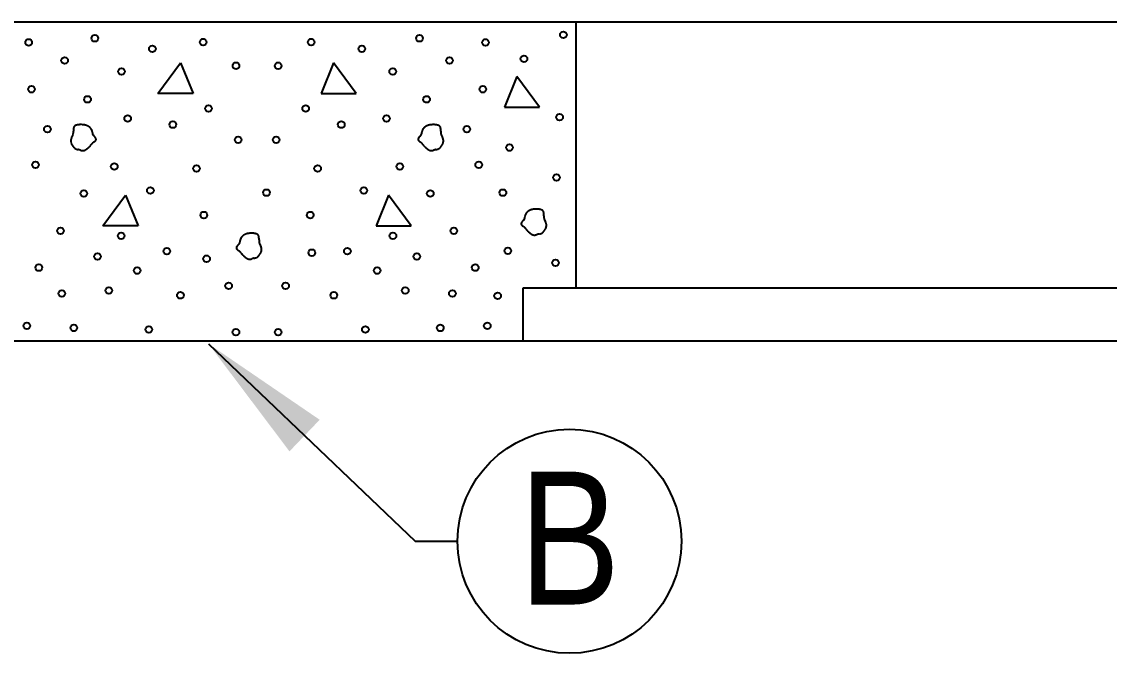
# Model space of a CAD drawing. Extents: x 0 to 216, y -5 to 280.
# Drawn here: x 69.52 to 88.98, y 111.35 to 122.65 of the extents above; entities that cross this region are included whole.
import ezdxf

# ---------------------------------------------------------------- set-up
doc = ezdxf.new("R2010")
doc.units = 0
doc.header["$LTSCALE"] = 10
doc.header["$MEASUREMENT"] = 0
doc.layers.add('CADdetails-7-VERYFINE', color=7, linetype='CONTINUOUS')
doc.layers.add('CADdetails-9-EXTRAFINE', color=9, linetype='CONTINUOUS')
doc.styles.add('CADdetails-DIMENSIONS', font='ARIALN.TTF', dxfattribs={"height": 2.38})
doc.styles.add('CADdetails-NOTES', font='ARIALN.TTF', dxfattribs={"height": 2.38})
doc.dimstyles.new('CADdetails-LEADER', dxfattribs={"dimtxt": 2.38, "dimasz": 2.38, "dimexe": 0.5, "dimexo": 1.5, "dimgap": 1, "dimtad": 0, "dimzin": 0, "dimdsep": 46, "dimtxsty": 'CADdetails-DIMENSIONS', "dimcen": 1, "dimclrd": 256, "dimclre": 256, "dimclrt": 256, "dimadec": 0, "dimazin": 0, "dimtfac": 1, "dimtdec": 4, "dimtofl": 0, "dimtmove": 0, "dimatfit": 3, "dimfxl": 1, "dimtolj": 1, "dimtzin": 0, "dimarcsym": 0})

msp = doc.modelspace()

# ---------------------------------------------------------------- linework, layer by layer
at = {"layer": 'CADdetails-7-VERYFINE'}
msp.add_circle((79.32, 113.351), 2.004, dxfattribs=at)
at = {"layer": 'CADdetails-9-EXTRAFINE', "linetype": 'Continuous'}
for p, q in [((64.325, 122.647), (94.557, 122.647)), ((79.441, 117.887), (79.441, 122.647)), ((71.953, 121.364), (72.359, 121.911)), ((72.359, 121.911), (72.583, 121.364)), ((75.099, 121.911), (74.875, 121.364)), ((75.504, 121.364), (75.099, 121.911)), ((78.379, 121.666), (78.155, 121.119)), ((78.784, 121.119), (78.379, 121.666)), ((72.583, 121.364), (71.953, 121.364)), ((74.875, 121.364), (75.504, 121.364)), ((78.155, 121.119), (78.784, 121.119)), ((70.793, 120.619), (70.792, 120.628)), ((76.665, 120.619), (76.666, 120.628)), ((70.97, 118.996), (71.375, 119.544)), ((71.375, 119.544), (71.599, 118.996)), ((76.082, 119.544), (75.858, 118.996)), ((76.488, 118.996), (76.082, 119.544)), ((71.599, 118.996), (70.97, 118.996)), ((75.858, 118.996), (76.488, 118.996)), ((78.509, 119.108), (78.51, 119.117)), ((73.411, 118.677), (73.412, 118.685)), ((78.489, 117.887), (103.241, 117.887)), ((78.489, 116.935), (78.489, 117.887)), ((39.457, 116.935), (176.545, 116.935))]:
    msp.add_line(p, q, dxfattribs=at)
for centre in [(79.21, 122.413), (69.64, 122.278), (70.824, 122.351), (72.762, 122.284), (74.696, 122.284), (76.634, 122.351), (77.818, 122.278), (71.854, 122.161), (75.604, 122.161), (78.505, 121.983), (70.284, 121.953), (73.351, 121.861), (74.107, 121.861), (77.174, 121.953), (71.302, 121.756), (76.156, 121.756), (69.69, 121.439), (77.768, 121.439), (70.695, 121.259), (76.763, 121.259), (72.86, 121.094), (74.598, 121.094), (71.412, 120.916), (76.045, 120.916), (79.143, 120.94), (69.975, 120.724), (72.222, 120.806), (75.236, 120.806), (77.482, 120.724), (73.388, 120.536), (74.07, 120.536), (78.247, 120.395), (69.762, 120.088), (71.173, 120.057), (76.284, 120.057), (77.695, 120.088), (72.645, 120.02), (74.812, 120.02), (79.088, 119.861), (70.629, 119.574), (71.818, 119.626), (73.897, 119.589), (75.639, 119.626), (76.829, 119.574), (78.129, 119.589), (72.776, 119.189), (74.681, 119.189), (70.208, 118.905), (77.25, 118.905), (71.297, 118.816), (76.16, 118.816), (72.113, 118.542), (74.707, 118.515), (75.344, 118.542), (78.217, 118.548), (70.871, 118.447), (72.825, 118.407), (76.587, 118.447), (79.069, 118.334), (69.823, 118.247), (71.582, 118.194), (75.876, 118.194), (77.634, 118.247), (73.219, 117.921), (74.239, 117.921), (70.234, 117.784), (71.076, 117.837), (72.355, 117.752), (75.102, 117.752), (76.381, 117.837), (77.224, 117.784), (78.034, 117.742), (69.609, 117.205), (70.45, 117.168), (71.792, 117.142), (75.666, 117.142), (77.008, 117.168), (77.849, 117.205), (73.35, 117.094), (74.107, 117.094)]:
    msp.add_circle(centre, 0.0595, dxfattribs=at)
for centre, radius, start, end in [((70.649, 120.715), 0.207, 176.8452, 178.899), ((70.722, 120.711), 0.281, 178.3703, 179.9183), ((70.864, 120.707), 0.423, 179.4776, 180.5224), ((71.151, 120.704), 0.71, 180.0877, 180.7168), ((72.797, 120.708), 2.356, 180.3111, 180.502), ((68, 120.683), 2.441, 359.925, 0.1096), ((70.563, 120.723), 0.121, 172.0417, 175.3694), ((70.597, 120.719), 0.155, 174.6944, 177.3692), ((70.537, 120.728), 0.0949, 168.5793, 172.7009), ((70.52, 120.733), 0.077, 164.5162, 169.4358), ((70.507, 120.737), 0.0634, 159.4447, 165.2348), ((70.498, 120.742), 0.0537, 153.744, 160.3946), ((70.492, 120.745), 0.0465, 146.9279, 154.4613), ((70.492, 120.746), 0.046, 139.9118, 147.4765), ((70.495, 120.742), 0.0511, 132.3929, 139.2686), ((70.501, 120.735), 0.0606, 125.7341, 131.6803), ((70.509, 120.721), 0.0769, 119.6708, 124.534), ((70.518, 120.703), 0.0966, 114.7751, 118.7975), ((70.527, 120.679), 0.122, 110.5988, 113.9025), ((70.536, 120.65), 0.153, 107.2855, 110.02), ((70.547, 120.609), 0.195, 104.4595, 106.6708), ((70.557, 120.559), 0.245, 102.2383, 104.0325), ((70.572, 120.482), 0.324, 100.3977, 101.7798), ((70.579, 120.429), 0.377, 98.9277, 100.1244), ((70.58, 120.418), 0.389, 97.6482, 98.8131), ((70.581, 120.416), 0.39, 96.4906, 97.6507), ((70.58, 120.423), 0.384, 95.2932, 96.4712), ((70.58, 120.428), 0.379, 94.1317, 95.3237), ((70.579, 120.433), 0.374, 92.9111, 94.116), ((70.579, 120.439), 0.368, 91.7246, 92.9459), ((70.579, 120.446), 0.36, 90.4682, 91.7107), ((70.579, 120.454), 0.352, 89.2447, 90.51), ((70.579, 120.463), 0.343, 87.9452, 89.2371), ((70.58, 120.472), 0.334, 86.6736, 87.9943), ((70.58, 120.482), 0.324, 85.3146, 86.6684), ((70.581, 120.492), 0.314, 83.9826, 85.3717), ((70.582, 120.503), 0.303, 82.5545, 83.9837), ((70.584, 120.514), 0.292, 81.1487, 82.6199), ((70.586, 120.525), 0.281, 79.6376, 81.1561), ((70.588, 120.536), 0.27, 78.137, 79.7048), ((70.591, 120.547), 0.259, 76.5326, 78.1554), ((70.593, 120.557), 0.248, 74.9282, 76.6078), ((70.596, 120.568), 0.237, 73.2073, 74.9498), ((70.6, 120.578), 0.226, 71.4901, 73.2968), ((70.603, 120.588), 0.216, 69.6361, 71.5134), ((70.607, 120.597), 0.206, 67.783, 69.7317), ((70.611, 120.606), 0.196, 65.7842, 67.8104), ((70.615, 120.614), 0.187, 63.7887, 65.8924), ((70.619, 120.622), 0.178, 61.6292, 63.8165), ((70.623, 120.629), 0.17, 59.4788, 61.747), ((70.627, 120.635), 0.163, 57.1464, 59.4996), ((70.631, 120.641), 0.156, 54.8313, 57.2684), ((70.635, 120.646), 0.149, 52.3328, 54.862), ((70.638, 120.65), 0.144, 49.846, 52.4439), ((70.64, 120.653), 0.141, 47.1953, 49.8424), ((70.641, 120.653), 0.14, 44.6085, 47.2586), ((70.639, 120.651), 0.143, 41.9076, 44.5066), ((70.636, 120.649), 0.146, 39.3527, 41.8973), ((70.633, 120.647), 0.15, 36.7415, 39.2225), ((70.628, 120.644), 0.156, 34.3053, 36.7138), ((70.622, 120.64), 0.163, 31.8378, 34.1611), ((70.615, 120.636), 0.171, 29.5557, 31.7901), ((70.607, 120.632), 0.18, 27.2615, 29.4003), ((70.597, 120.627), 0.191, 25.1597, 27.2017), ((70.585, 120.622), 0.204, 23.0645, 25.006), ((70.572, 120.616), 0.219, 21.151, 22.9934), ((70.556, 120.611), 0.235, 19.2623, 21.0048), ((70.539, 120.605), 0.253, 17.5459, 19.1913), ((70.518, 120.6), 0.274, 15.8535, 17.402), ((76.939, 120.6), 0.274, 162.5945, 164.143), ((76.919, 120.605), 0.253, 160.8051, 162.4506), ((76.902, 120.611), 0.235, 159.0095, 160.752), ((76.886, 120.616), 0.219, 157.0138, 158.8562), ((76.873, 120.622), 0.204, 154.9796, 156.9211), ((76.861, 120.627), 0.191, 152.8126, 154.8547), ((76.851, 120.632), 0.18, 150.5818, 152.7207), ((76.842, 120.636), 0.171, 148.224, 150.4584), ((76.835, 120.64), 0.163, 145.8181, 148.1414), ((76.829, 120.644), 0.156, 143.2896, 145.6981), ((76.825, 120.647), 0.15, 140.7742, 143.2552), ((76.821, 120.649), 0.146, 138.1218, 140.6664), ((76.819, 120.651), 0.143, 135.478, 138.0771), ((76.817, 120.653), 0.14, 132.7473, 135.3973), ((76.818, 120.653), 0.141, 130.1437, 132.7908), ((76.82, 120.65), 0.144, 127.5692, 130.1671), ((76.823, 120.646), 0.149, 125.1429, 127.6721), ((76.827, 120.641), 0.156, 122.7225, 125.1595), ((76.831, 120.635), 0.163, 120.494, 122.8472), ((76.835, 120.629), 0.17, 118.2709, 120.539), ((76.839, 120.622), 0.178, 116.178, 118.3653), ((76.843, 120.614), 0.187, 114.1127, 116.2164), ((76.847, 120.606), 0.196, 112.1881, 114.2143), ((76.851, 120.597), 0.206, 110.2697, 112.2184), ((76.854, 120.588), 0.216, 108.4789, 110.3562), ((76.858, 120.578), 0.226, 106.7044, 108.5111), ((76.861, 120.568), 0.237, 105.0513, 106.7937), ((76.864, 120.557), 0.248, 103.395, 105.0746), ((76.867, 120.547), 0.259, 101.8454, 103.4682), ((76.869, 120.536), 0.27, 100.2945, 101.8623), ((76.872, 120.525), 0.281, 98.839, 100.3575), ((76.874, 120.514), 0.292, 97.3837, 98.8549), ((76.875, 120.503), 0.303, 96.0151, 97.4442), ((76.876, 120.492), 0.314, 94.6276, 96.0167), ((76.878, 120.482), 0.324, 93.3326, 94.6864), ((76.878, 120.472), 0.334, 92.0059, 93.3265), ((76.879, 120.463), 0.344, 90.7624, 92.0543), ((76.879, 120.454), 0.352, 89.4901, 90.7554), ((76.879, 120.446), 0.36, 88.2895, 89.532), ((76.879, 120.439), 0.368, 87.0535, 88.2748), ((76.879, 120.433), 0.374, 85.8835, 87.0885), ((76.878, 120.428), 0.379, 84.6783, 85.8703), ((76.878, 120.423), 0.384, 83.5285, 84.7064), ((76.877, 120.416), 0.39, 82.3489, 83.509), ((76.877, 120.418), 0.389, 81.1889, 82.3537), ((76.878, 120.429), 0.377, 79.871, 81.0677), ((76.886, 120.482), 0.324, 78.2249, 79.607), ((76.9, 120.559), 0.245, 75.9643, 77.7585), ((76.911, 120.609), 0.194, 73.3263, 75.5376), ((76.922, 120.65), 0.153, 69.9872, 72.7217), ((76.931, 120.679), 0.122, 66.0975, 69.4012), ((76.94, 120.703), 0.0966, 61.1934, 65.2158), ((76.948, 120.721), 0.0769, 55.4682, 60.3314), ((76.957, 120.735), 0.0606, 48.3332, 54.2794), ((76.962, 120.742), 0.0511, 40.7282, 47.6039), ((76.966, 120.746), 0.046, 32.5162, 40.0809), ((76.966, 120.745), 0.0465, 25.5504, 33.0838), ((76.96, 120.742), 0.0537, 19.6094, 26.2601), ((76.951, 120.737), 0.0634, 14.7652, 20.5553), ((76.938, 120.733), 0.077, 10.5602, 15.4798), ((76.92, 120.728), 0.0949, 7.2872, 11.4089), ((76.894, 120.724), 0.121, 4.6152, 7.943), ((76.861, 120.719), 0.155, 2.6533, 5.3282), ((76.809, 120.715), 0.207, 1.101, 3.1548), ((76.735, 120.711), 0.281, 0.0889, 1.6368), ((76.593, 120.707), 0.423, 359.4776, 0.5224), ((76.306, 120.705), 0.71, 359.2657, 359.8948), ((74.66, 120.709), 2.356, 359.4876, 359.6785), ((79.457, 120.684), 2.441, 179.9077, 180.0923), ((70.528, 120.516), 0.134, 177.3876, 180.5241), ((70.528, 120.516), 0.134, 180.6113, 183.7411), ((70.526, 120.516), 0.131, 171.0555, 174.2371), ((70.527, 120.516), 0.133, 174.296, 177.4504), ((70.527, 120.516), 0.133, 183.7241, 186.874), ((70.525, 120.516), 0.13, 187.0099, 190.2097), ((70.522, 120.517), 0.127, 167.8934, 171.1687), ((70.522, 120.515), 0.127, 190.2262, 193.4859), ((70.515, 120.518), 0.12, 164.4982, 167.9558), ((70.518, 120.515), 0.124, 193.6679, 197.0032), ((70.516, 120.518), 0.121, 161.2137, 164.6126), ((70.529, 120.513), 0.135, 157.8386, 160.8696), ((70.557, 120.5), 0.166, 154.9582, 157.4155), ((70.647, 120.454), 0.267, 152.5635, 154.0824), ((70.9, 120.313), 0.557, 151.006, 151.733), ((67.362, 122.333), 3.518, 330.1669, 330.2821), ((70.009, 120.829), 0.473, 329.4931, 330.35), ((70.213, 120.717), 0.24, 329.5789, 331.2665), ((70.282, 120.682), 0.162, 330.431, 332.922), ((70.323, 120.663), 0.117, 332.0749, 335.5303), ((70.336, 120.658), 0.104, 334.7922, 338.6883), ((70.336, 120.658), 0.104, 338.6001, 342.5533), ((70.326, 120.662), 0.115, 342.6433, 346.2504), ((70.295, 120.667), 0.146, 346.9428, 349.8275), ((70.258, 120.672), 0.183, 350.4061, 352.7501), ((70.207, 120.676), 0.234, 353.3113, 355.1727), ((69.698, 120.686), 0.744, 358.8983, 359.5027), ((69.99, 120.684), 0.452, 357.5114, 358.4997), ((70.135, 120.68), 0.306, 355.5922, 357.0355), ((70.497, 120.594), 0.297, 14.3298, 15.7878), ((70.472, 120.588), 0.322, 12.8305, 14.2017), ((70.444, 120.582), 0.351, 11.4852, 12.7673), ((70.408, 120.576), 0.387, 10.1693, 11.3563), ((70.38, 120.571), 0.416, 8.9827, 10.1087), ((70.36, 120.569), 0.436, 7.8167, 8.9132), ((70.916, 120.321), 0.204, 125.3261, 127.4297), ((70.412, 120.21), 0.56, 44.6282, 47.0492), ((70.965, 120.258), 0.284, 124.5294, 126.0616), ((71.175, 119.969), 0.642, 124.6371, 125.3177), ((66.96, 125.907), 6.64, 305.44, 305.5051), ((70.701, 120.484), 0.162, 41.1441, 47.2587), ((70.554, 120.858), 0.443, 306.4014, 307.3532), ((70.682, 120.684), 0.227, 308.2604, 310.0583), ((70.733, 120.509), 0.121, 37.6736, 42.4932), ((70.739, 120.612), 0.136, 311.2775, 314.1417), ((70.619, 120.438), 0.255, 32.9949, 34.563), ((70.752, 120.523), 0.0976, 29.2139, 33.5649), ((70.77, 120.577), 0.0888, 315.5735, 319.7098), ((70.782, 120.537), 0.0642, 25.1999, 31.9397), ((70.792, 120.555), 0.058, 321.6838, 327.6384), ((70.789, 120.539), 0.057, 19.2418, 26.0928), ((70.804, 120.547), 0.0432, 328.9948, 336.6039), ((70.796, 120.541), 0.0497, 12.2949, 19.4901), ((70.81, 120.543), 0.0358, 337.9583, 346.8794), ((70.806, 120.543), 0.0401, 4.5709, 13.0557), ((70.813, 120.542), 0.0331, 347.037, 356.6668), ((70.811, 120.542), 0.0348, 356.3968, 5.8105), ((76.652, 120.543), 0.0401, 166.9352, 175.42), ((76.646, 120.542), 0.0348, 174.1943, 183.608), ((76.645, 120.542), 0.0331, 183.3041, 192.9339), ((76.661, 120.541), 0.0497, 160.5352, 167.7303), ((76.647, 120.543), 0.0358, 193.158, 202.079), ((76.668, 120.539), 0.057, 153.9146, 160.7656), ((76.654, 120.547), 0.0432, 203.3538, 210.9629), ((76.675, 120.537), 0.0642, 148.0317, 154.7716), ((76.666, 120.555), 0.058, 212.3764, 218.3309), ((76.688, 120.577), 0.0889, 220.3028, 224.4391), ((76.706, 120.523), 0.0975, 146.4477, 150.7986), ((76.838, 120.438), 0.255, 145.437, 147.0051), ((76.719, 120.612), 0.136, 225.8419, 228.7061), ((76.724, 120.509), 0.121, 137.515, 142.3346), ((76.775, 120.684), 0.227, 229.9563, 231.7541), ((76.757, 120.484), 0.162, 132.7368, 138.8513), ((76.904, 120.858), 0.443, 232.6379, 233.5897), ((80.497, 125.909), 6.642, 234.5075, 234.5726), ((77.046, 120.21), 0.56, 132.9508, 135.3718), ((76.282, 119.969), 0.642, 54.6823, 55.3629), ((76.492, 120.258), 0.284, 53.9363, 55.4685), ((76.541, 120.321), 0.204, 52.5595, 54.6631), ((77.098, 120.569), 0.436, 171.0868, 172.1833), ((77.078, 120.571), 0.416, 169.8847, 171.0107), ((77.049, 120.576), 0.387, 168.627, 169.814), ((77.014, 120.582), 0.351, 167.2564, 168.5385), ((76.985, 120.588), 0.322, 165.7777, 167.1488), ((76.961, 120.594), 0.297, 164.2261, 165.6841), ((77.76, 120.686), 0.744, 180.4973, 181.1017), ((77.468, 120.684), 0.452, 181.5003, 182.4886), ((77.322, 120.68), 0.306, 182.9575, 184.4007), ((77.251, 120.676), 0.234, 184.8451, 186.7065), ((77.2, 120.672), 0.183, 187.2283, 189.5723), ((77.163, 120.667), 0.146, 190.187, 193.0717), ((77.132, 120.662), 0.115, 193.7569, 197.3639), ((77.121, 120.658), 0.104, 197.4359, 201.3891), ((77.122, 120.658), 0.104, 201.3081, 205.2042), ((77.134, 120.663), 0.117, 204.4593, 207.9147), ((77.175, 120.682), 0.162, 207.0814, 209.5724), ((77.244, 120.717), 0.24, 208.7469, 210.4346), ((77.448, 120.829), 0.473, 209.64, 210.4969), ((80.096, 122.334), 3.518, 209.7313, 209.8465), ((76.557, 120.313), 0.557, 28.2433, 28.9703), ((76.811, 120.454), 0.267, 25.9313, 27.4503), ((76.901, 120.501), 0.166, 22.567, 25.0243), ((76.929, 120.513), 0.135, 19.134, 22.165), ((76.942, 120.518), 0.121, 15.391, 18.7899), ((76.94, 120.515), 0.124, 342.9968, 346.3321), ((76.943, 120.518), 0.12, 12.0478, 15.5054), ((76.936, 120.517), 0.127, 8.8498, 12.125), ((76.936, 120.515), 0.127, 346.492, 349.7516), ((76.933, 120.516), 0.13, 349.7754, 352.9753), ((76.932, 120.516), 0.131, 5.7592, 8.9407), ((76.931, 120.516), 0.133, 353.1447, 356.2945), ((76.93, 120.516), 0.133, 2.531, 5.6854), ((76.93, 120.516), 0.134, 359.4759, 2.6124), ((76.929, 120.516), 0.134, 356.2701, 359.3999), ((70.513, 120.514), 0.118, 197.1108, 200.5715), ((70.506, 120.511), 0.111, 200.7778, 204.4389), ((70.508, 120.512), 0.113, 204.1485, 207.7389), ((70.521, 120.518), 0.128, 207.3913, 210.569), ((70.541, 120.528), 0.15, 209.9854, 212.6992), ((70.58, 120.55), 0.195, 212.1414, 214.2248), ((70.644, 120.59), 0.27, 213.584, 215.0874), ((70.825, 120.711), 0.488, 214.5405, 215.3722), ((71.165, 120.947), 0.902, 215.0763, 215.5254), ((71.729, 121.347), 1.593, 215.4373, 215.6911), ((71.343, 121.076), 1.122, 215.955, 216.3152), ((70.847, 120.716), 0.509, 216.7118, 217.507), ((70.744, 120.639), 0.38, 217.7158, 218.7857), ((70.702, 120.608), 0.328, 219.107, 220.3544), ((70.627, 120.548), 0.232, 221.0894, 222.8526), ((70.562, 120.491), 0.145, 223.9876, 226.7858), ((70.531, 120.461), 0.102, 228.0489, 231.976), ((70.511, 120.438), 0.0718, 233.3259, 238.8193), ((70.508, 120.433), 0.0661, 238.5548, 244.5028), ((70.514, 120.443), 0.0775, 243.8046, 248.9109), ((70.52, 120.457), 0.0927, 248.0252, 252.3373), ((70.529, 120.48), 0.117, 251.5988, 255.0508), ((70.541, 120.514), 0.153, 254.2039, 256.8812), ((70.56, 120.584), 0.226, 256.1455, 257.9821), ((70.594, 120.721), 0.367, 257.2554, 258.3957), ((70.737, 121.354), 1.017, 257.7007, 258.1155), ((70.197, 118.888), 1.509, 77.0694, 77.3499), ((70.447, 119.995), 0.374, 75.2609, 76.3946), ((70.464, 120.061), 0.305, 73.9046, 75.2918), ((70.446, 119.989), 0.379, 73.0834, 74.1956), ((70.385, 119.769), 0.608, 72.9516, 73.6421), ((38.48, 11.352), 113.622, 73.59484, 73.5985), ((70.764, 121.032), 0.711, 254.1872, 254.765), ((70.661, 120.67), 0.335, 255.4139, 256.624), ((70.633, 120.56), 0.221, 257.2363, 259.0417), ((70.618, 120.497), 0.156, 259.8187, 262.326), ((70.612, 120.461), 0.12, 263.0702, 266.3), ((70.609, 120.434), 0.0927, 267.1705, 271.2909), ((70.608, 120.423), 0.082, 271.579, 276.2155), ((70.609, 120.42), 0.0789, 276.413, 281.2378), ((70.608, 120.423), 0.0818, 280.8713, 285.5589), ((70.606, 120.433), 0.0919, 285.2274, 289.4489), ((70.603, 120.443), 0.103, 289.0139, 292.8471), ((70.599, 120.455), 0.115, 292.5779, 296.0431), ((70.593, 120.469), 0.13, 295.6402, 298.7619), ((70.585, 120.486), 0.149, 298.4945, 301.2532), ((70.575, 120.505), 0.171, 300.9034, 303.3525), ((70.56, 120.528), 0.198, 303.1196, 305.2605), ((70.544, 120.553), 0.227, 304.9671, 306.8468), ((70.521, 120.585), 0.267, 306.6441, 308.2584), ((70.495, 120.621), 0.311, 308.0123, 309.4063), ((70.457, 120.669), 0.372, 309.2251, 310.3934), ((70.409, 120.728), 0.448, 310.166, 311.137), ((70.325, 120.826), 0.578, 310.9633, 311.7141), ((70.226, 120.94), 0.729, 311.5551, 312.1469), ((70.079, 121.107), 0.951, 311.9798, 312.4294), ((69.341, 121.932), 2.058, 312.1002, 312.3052), ((72.009, 118.993), 1.911, 131.9503, 132.1674), ((69.524, 121.715), 1.775, 312.899, 313.1291), ((70.573, 120.586), 0.233, 314.6577, 316.3842), ((70.648, 120.509), 0.126, 317.8944, 321.0755), ((70.681, 120.481), 0.083, 322.1137, 326.981), ((70.673, 120.49), 0.0946, 325.2663, 329.5656), ((70.534, 120.585), 0.263, 327.0868, 328.6345), ((71.331, 120.069), 0.687, 145.9323, 146.5202), ((70.88, 120.368), 0.145, 141.3716, 144.1234), ((70.852, 120.39), 0.11, 137.4943, 141.1316), ((70.86, 120.383), 0.12, 134.3783, 137.7096), ((70.869, 120.375), 0.133, 131.6657, 134.714), ((70.881, 120.363), 0.15, 129.1543, 131.8994), ((70.896, 120.346), 0.172, 127.0678, 129.511), ((76.562, 120.346), 0.172, 50.4959, 52.9391), ((76.577, 120.363), 0.15, 48.0982, 50.8433), ((76.588, 120.375), 0.133, 45.2939, 48.3422), ((76.598, 120.383), 0.12, 42.2904, 45.6217), ((76.606, 120.39), 0.11, 38.8566, 42.4938), ((76.578, 120.368), 0.145, 35.8642, 38.616), ((76.126, 120.068), 0.687, 33.4991, 34.087), ((76.924, 120.584), 0.263, 211.3558, 212.9035), ((76.785, 120.49), 0.0946, 210.4279, 214.7272), ((76.777, 120.481), 0.083, 213.0253, 217.8926), ((76.809, 120.509), 0.126, 218.9186, 222.0997), ((76.885, 120.586), 0.234, 223.6352, 225.3616), ((77.934, 121.715), 1.775, 226.8682, 227.0984), ((75.448, 118.994), 1.911, 47.8174, 48.0345), ((78.117, 121.933), 2.059, 227.7122, 227.9172), ((77.378, 121.107), 0.951, 227.5706, 228.0202), ((77.232, 120.94), 0.729, 227.8434, 228.4353), ((77.133, 120.827), 0.578, 228.2931, 229.0438), ((77.048, 120.727), 0.448, 228.8489, 229.8199), ((77.001, 120.669), 0.372, 229.6204, 230.7887), ((76.963, 120.62), 0.311, 230.5756, 231.9697), ((76.937, 120.585), 0.267, 231.7636, 233.3779), ((76.913, 120.553), 0.227, 233.1424, 235.0222), ((76.897, 120.528), 0.198, 234.7395, 236.8804), ((76.883, 120.505), 0.171, 236.6535, 239.1026), ((76.873, 120.486), 0.149, 238.7374, 241.4961), ((76.864, 120.469), 0.13, 241.2505, 244.3721), ((76.859, 120.455), 0.115, 243.9504, 247.4156), ((76.854, 120.443), 0.103, 247.1458, 250.979), ((76.851, 120.433), 0.0919, 250.5535, 254.775), ((76.849, 120.423), 0.0818, 254.4401, 259.1278), ((76.849, 120.42), 0.079, 258.7647, 263.5895), ((76.849, 120.423), 0.082, 263.7843, 268.4207), ((76.849, 120.434), 0.0927, 268.7092, 272.8296), ((76.846, 120.461), 0.12, 273.7011, 276.931), ((76.839, 120.497), 0.156, 277.6691, 280.1764), ((76.825, 120.56), 0.221, 280.9647, 282.7702), ((76.796, 120.67), 0.335, 283.3769, 284.587), ((76.694, 121.033), 0.711, 285.234, 285.8118), ((108.978, 11.307), 113.665, 106.39513, 106.39879), ((77.073, 119.769), 0.607, 106.3611, 107.0516), ((77.012, 119.989), 0.379, 105.7991, 106.9114), ((76.993, 120.061), 0.305, 104.7111, 106.0984), ((77.011, 119.995), 0.374, 103.6054, 104.7391), ((77.261, 118.888), 1.509, 102.6509, 102.9314), ((76.721, 121.355), 1.017, 281.8837, 282.2986), ((76.863, 120.721), 0.367, 281.6027, 282.7431), ((76.897, 120.584), 0.226, 282.0238, 283.8604), ((76.917, 120.514), 0.153, 283.1169, 285.7942), ((76.928, 120.48), 0.117, 284.9437, 288.3957), ((76.937, 120.457), 0.0927, 287.6693, 291.9815), ((76.944, 120.443), 0.0775, 291.0907, 296.197), ((76.95, 120.433), 0.0661, 295.4972, 301.4452), ((76.947, 120.438), 0.0718, 301.1807, 306.6741), ((76.927, 120.461), 0.102, 308.0039, 311.931), ((76.896, 120.491), 0.145, 313.2169, 316.0151), ((76.83, 120.548), 0.232, 317.1559, 318.9191), ((76.755, 120.607), 0.328, 319.6514, 320.8989), ((76.714, 120.639), 0.38, 321.2234, 322.2932), ((76.61, 120.716), 0.509, 322.493, 323.2882), ((76.114, 121.077), 1.122, 323.6754, 324.0356), ((75.729, 121.347), 1.593, 324.3152, 324.569), ((76.293, 120.947), 0.902, 324.4778, 324.9268), ((76.633, 120.711), 0.488, 324.6309, 325.4627), ((76.814, 120.59), 0.27, 324.9094, 326.4128), ((76.877, 120.55), 0.195, 325.772, 327.8554), ((76.917, 120.528), 0.15, 327.291, 330.0047), ((76.936, 120.518), 0.128, 329.4445, 332.6222), ((76.95, 120.512), 0.113, 332.2368, 335.8273), ((76.951, 120.511), 0.111, 335.5717, 339.2328), ((76.945, 120.514), 0.118, 339.4466, 342.9073), ((78.942, 119.057), 0.436, 171.0863, 172.1829), ((78.922, 119.06), 0.416, 169.8853, 171.0113), ((78.893, 119.065), 0.387, 168.627, 169.814), ((78.858, 119.071), 0.351, 167.2564, 168.5385), ((78.83, 119.077), 0.322, 165.7769, 167.148), ((78.805, 119.083), 0.297, 164.227, 165.685), ((78.783, 119.088), 0.274, 162.5934, 164.1419), ((78.763, 119.094), 0.253, 160.8063, 162.4518), ((78.746, 119.1), 0.235, 159.0095, 160.752), ((78.73, 119.105), 0.219, 157.0138, 158.8562), ((78.717, 119.11), 0.204, 154.978, 156.9195), ((78.705, 119.116), 0.191, 152.8144, 154.8564), ((78.695, 119.12), 0.18, 150.5818, 152.7207), ((78.687, 119.125), 0.171, 148.224, 150.4584), ((78.68, 119.129), 0.163, 145.8159, 148.1392), ((78.674, 119.132), 0.156, 143.2896, 145.6981), ((78.669, 119.136), 0.15, 140.7742, 143.2552), ((78.666, 119.138), 0.146, 138.1246, 140.6692), ((78.663, 119.14), 0.143, 135.4752, 138.0742), ((78.661, 119.142), 0.14, 132.7503, 135.4004), ((78.662, 119.141), 0.141, 130.1714, 132.8186), ((78.664, 119.139), 0.144, 127.5431, 130.141), ((78.667, 119.135), 0.149, 125.1429, 127.6721), ((78.671, 119.13), 0.156, 122.7225, 125.1595), ((78.675, 119.124), 0.163, 120.494, 122.8472), ((78.679, 119.118), 0.17, 118.2709, 120.539), ((78.683, 119.111), 0.178, 116.178, 118.3653), ((78.687, 119.103), 0.187, 114.1127, 116.2164), ((78.691, 119.095), 0.196, 112.1881, 114.2143), ((78.695, 119.086), 0.206, 110.2661, 112.2147), ((78.699, 119.077), 0.216, 108.4825, 110.3598), ((78.702, 119.067), 0.226, 106.7044, 108.5111), ((78.705, 119.057), 0.237, 105.0513, 106.7937), ((78.708, 119.046), 0.248, 103.395, 105.0746), ((78.711, 119.036), 0.259, 101.8454, 103.4682), ((78.714, 119.024), 0.27, 100.2909, 101.8587), ((78.716, 119.014), 0.281, 98.8426, 100.3611), ((78.718, 119.003), 0.292, 97.3837, 98.8549), ((78.719, 118.992), 0.303, 96.0151, 97.4442), ((78.721, 118.981), 0.314, 94.6276, 96.0167), ((78.722, 118.971), 0.324, 93.3326, 94.6864), ((78.722, 118.961), 0.334, 92.0059, 93.3265), ((78.723, 118.952), 0.344, 90.7624, 92.0543), ((78.723, 118.943), 0.352, 89.4901, 90.7554), ((78.723, 118.935), 0.36, 88.2895, 89.532), ((78.723, 118.928), 0.368, 87.0535, 88.2748), ((78.723, 118.922), 0.374, 85.8835, 87.0885), ((78.722, 118.916), 0.379, 84.6748, 85.8669), ((78.722, 118.911), 0.384, 83.5319, 84.7099), ((78.721, 118.905), 0.39, 82.3489, 83.509), ((78.721, 118.907), 0.389, 81.1855, 82.3503), ((78.722, 118.918), 0.377, 79.871, 81.0677), ((78.73, 118.971), 0.324, 78.2283, 79.6105), ((78.744, 119.048), 0.245, 75.9643, 77.7585), ((78.755, 119.098), 0.194, 73.3263, 75.5376), ((78.766, 119.138), 0.153, 69.9872, 72.7217), ((78.775, 119.167), 0.122, 66.0975, 69.4012), ((78.784, 119.191), 0.0966, 61.1898, 65.2122), ((78.793, 119.209), 0.0769, 55.4717, 60.3349), ((78.801, 119.223), 0.0606, 48.3298, 54.276), ((78.807, 119.231), 0.0511, 40.7282, 47.6039), ((78.81, 119.235), 0.0459, 32.5189, 40.0836), ((78.81, 119.234), 0.0465, 25.5504, 33.0838), ((78.804, 119.23), 0.0537, 19.6094, 26.2601), ((78.795, 119.226), 0.0634, 14.7652, 20.5553), ((78.782, 119.222), 0.077, 10.5602, 15.4798), ((78.765, 119.217), 0.0949, 7.2866, 11.4082), ((78.739, 119.212), 0.121, 4.6157, 7.9434), ((78.705, 119.208), 0.155, 2.6533, 5.3282), ((78.653, 119.203), 0.207, 1.101, 3.1548), ((78.58, 119.199), 0.281, 0.0889, 1.6368), ((78.15, 119.193), 0.71, 359.2657, 359.8947), ((76.505, 119.198), 2.356, 359.4876, 359.6785), ((81.302, 119.173), 2.441, 179.9077, 180.0923), ((79.604, 119.175), 0.744, 180.4973, 181.1017), ((78.438, 119.196), 0.423, 359.4776, 0.5224), ((79.312, 119.173), 0.452, 181.5002, 182.4885), ((79.167, 119.169), 0.306, 182.9575, 184.4007), ((79.095, 119.165), 0.234, 184.8451, 186.7065), ((79.044, 119.161), 0.183, 187.2283, 189.5723), ((79.007, 119.156), 0.146, 190.187, 193.0717), ((78.976, 119.15), 0.115, 193.7579, 197.3649), ((78.496, 119.032), 0.0401, 166.9345, 175.4193), ((78.491, 119.031), 0.0348, 174.1944, 183.608), ((78.489, 119.031), 0.0331, 183.3048, 192.9346), ((78.506, 119.03), 0.0497, 160.5364, 167.7315), ((78.492, 119.032), 0.0358, 193.1113, 202.0323), ((78.498, 119.035), 0.0432, 203.3939, 211.003), ((78.513, 119.028), 0.057, 153.9146, 160.7656), ((78.519, 119.025), 0.0642, 148.0317, 154.7716), ((78.51, 119.044), 0.058, 212.379, 218.3336), ((78.55, 119.012), 0.0975, 146.4477, 150.7986), ((78.532, 119.066), 0.0889, 220.3028, 224.4391), ((78.683, 118.927), 0.255, 145.437, 147.0051), ((78.563, 119.101), 0.136, 225.8419, 228.7061), ((78.568, 118.998), 0.121, 137.5132, 142.3329), ((78.62, 119.172), 0.227, 229.9563, 231.7541), ((78.601, 118.973), 0.162, 132.7379, 138.8524), ((78.748, 119.347), 0.443, 232.6349, 233.5867), ((82.342, 124.398), 6.642, 234.5075, 234.5726), ((78.89, 118.698), 0.56, 132.95, 135.3709), ((78.127, 118.458), 0.641, 54.6647, 55.3453), ((78.336, 118.747), 0.285, 53.9571, 55.4893), ((78.386, 118.81), 0.204, 52.5595, 54.6631), ((78.406, 118.835), 0.172, 50.4959, 52.9391), ((78.421, 118.851), 0.15, 48.0982, 50.8433), ((78.433, 118.864), 0.133, 45.2939, 48.3422), ((78.442, 118.872), 0.12, 42.2904, 45.6217), ((78.45, 118.879), 0.11, 38.8566, 42.4938), ((78.422, 118.857), 0.145, 35.8642, 38.616), ((77.971, 118.557), 0.687, 33.4991, 34.087), ((78.768, 119.073), 0.263, 211.3558, 212.9035), ((78.629, 118.978), 0.0946, 210.4279, 214.7272), ((78.965, 119.147), 0.104, 197.4347, 201.3878), ((78.966, 119.147), 0.104, 201.3096, 205.2058), ((78.978, 119.151), 0.117, 204.4593, 207.9147), ((79.02, 119.17), 0.162, 207.0814, 209.5724), ((79.089, 119.206), 0.24, 208.745, 210.4327), ((78.658, 119.079), 0.27, 324.9094, 326.4128), ((79.293, 119.318), 0.473, 209.64, 210.4969), ((78.722, 119.039), 0.195, 325.772, 327.8554), ((81.94, 120.823), 3.518, 209.7332, 209.8484), ((78.761, 119.016), 0.15, 327.291, 330.0047), ((78.401, 118.802), 0.557, 28.2433, 28.9703), ((78.781, 119.006), 0.128, 329.4427, 332.6203), ((78.655, 118.943), 0.267, 25.9296, 27.4486), ((78.794, 119), 0.113, 332.2385, 335.829), ((78.745, 118.989), 0.166, 22.5685, 25.0258), ((78.796, 119), 0.111, 335.5717, 339.2328), ((78.773, 119.002), 0.135, 19.134, 22.165), ((78.789, 119.002), 0.118, 339.4466, 342.9073), ((78.786, 119.007), 0.121, 15.3899, 18.7888), ((78.784, 119.004), 0.124, 342.9968, 346.3321), ((78.787, 119.007), 0.12, 12.0478, 15.5054), ((78.78, 119.004), 0.127, 346.492, 349.7516), ((78.78, 119.006), 0.127, 8.8504, 12.1257), ((78.777, 119.005), 0.13, 349.7749, 352.9747), ((78.776, 119.005), 0.131, 5.7587, 8.9403), ((78.775, 119.005), 0.133, 2.5313, 5.6857), ((78.774, 119.004), 0.134, 359.4759, 2.6124), ((78.774, 119.005), 0.134, 356.2701, 359.3999), ((78.775, 119.005), 0.133, 353.145, 356.2948), ((73.686, 118.657), 0.274, 162.597, 164.1454), ((73.666, 118.662), 0.253, 160.8098, 162.4553), ((73.648, 118.668), 0.235, 158.9939, 160.7364), ((73.633, 118.673), 0.219, 157.0081, 158.8505), ((73.619, 118.679), 0.204, 154.9924, 156.9339), ((73.608, 118.684), 0.191, 152.8001, 154.8421), ((73.598, 118.689), 0.18, 150.5997, 152.7385), ((73.589, 118.693), 0.171, 148.2099, 150.4443), ((73.582, 118.697), 0.163, 145.8402, 148.1634), ((73.576, 118.701), 0.156, 143.2828, 145.6913), ((73.572, 118.704), 0.15, 140.7775, 143.2585), ((73.568, 118.706), 0.146, 138.1054, 140.65), ((73.566, 118.708), 0.143, 135.4905, 138.0895), ((73.564, 118.71), 0.14, 132.7444, 135.3945), ((73.564, 118.71), 0.141, 130.1576, 132.8047), ((73.566, 118.707), 0.144, 127.5529, 130.1508), ((73.57, 118.703), 0.149, 125.1413, 127.6706), ((73.574, 118.698), 0.156, 122.7316, 125.1687), ((73.578, 118.692), 0.163, 120.5004, 122.8536), ((73.581, 118.686), 0.17, 118.253, 120.5212), ((73.585, 118.679), 0.178, 116.1835, 118.3708), ((73.589, 118.671), 0.187, 114.1076, 116.2113), ((73.593, 118.663), 0.196, 112.1896, 114.2158), ((73.597, 118.654), 0.206, 110.2647, 112.2133), ((73.601, 118.645), 0.216, 108.4903, 110.3675), ((73.604, 118.635), 0.226, 106.7032, 108.5099), ((73.608, 118.625), 0.237, 105.0502, 106.7927), ((73.611, 118.614), 0.248, 103.3922, 105.0718), ((73.614, 118.604), 0.259, 101.8446, 103.4674), ((73.616, 118.593), 0.27, 100.2916, 101.8594), ((73.618, 118.582), 0.281, 98.8475, 100.366), ((73.62, 118.571), 0.292, 97.3801, 98.8513), ((73.622, 118.56), 0.303, 96.0163, 97.4455), ((73.623, 118.549), 0.314, 94.6283, 96.0174), ((73.624, 118.539), 0.324, 93.3316, 94.6854), ((73.625, 118.529), 0.334, 92.0057, 93.3264), ((73.625, 118.52), 0.343, 90.7629, 92.0548), ((73.625, 118.511), 0.352, 89.49, 90.7553), ((73.626, 118.503), 0.36, 88.2893, 89.5318), ((73.625, 118.496), 0.368, 87.0541, 88.2754), ((73.625, 118.49), 0.374, 85.884, 87.0889), ((73.625, 118.485), 0.379, 84.6728, 85.8649), ((73.624, 118.48), 0.384, 83.5288, 84.7068), ((73.624, 118.473), 0.39, 82.3527, 83.5128), ((73.624, 118.475), 0.389, 81.1835, 82.3483), ((73.625, 118.486), 0.377, 79.8756, 81.0723), ((73.633, 118.539), 0.324, 78.2236, 79.6058), ((73.647, 118.616), 0.245, 75.9675, 77.7617), ((73.658, 118.666), 0.195, 73.3292, 75.5405), ((73.668, 118.707), 0.153, 69.98, 72.7145), ((73.677, 118.736), 0.122, 66.0975, 69.4012), ((73.686, 118.76), 0.0966, 61.1971, 65.2195), ((73.695, 118.778), 0.0769, 55.4717, 60.3349), ((73.703, 118.792), 0.0606, 48.3163, 54.2625), ((73.709, 118.799), 0.0511, 40.7282, 47.6039), ((73.713, 118.803), 0.046, 32.5298, 40.0945), ((73.712, 118.802), 0.0465, 25.5387, 33.0721), ((73.706, 118.799), 0.0537, 19.6054, 26.256), ((73.697, 118.794), 0.0634, 14.7652, 20.5553), ((73.684, 118.79), 0.077, 10.5602, 15.4798), ((73.667, 118.785), 0.0949, 7.3024, 11.424), ((73.641, 118.781), 0.121, 4.631, 7.9588), ((73.607, 118.776), 0.155, 2.6308, 5.3056), ((73.555, 118.772), 0.207, 1.101, 3.1548), ((73.482, 118.768), 0.281, 0.0817, 1.6296), ((73.34, 118.764), 0.423, 359.4776, 0.5224), ((73.053, 118.761), 0.71, 359.2832, 359.9122), ((71.407, 118.765), 2.356, 359.498, 359.6889), ((76.204, 118.74), 2.441, 179.8904, 180.075), ((74.507, 118.743), 0.744, 180.4973, 181.1018), ((78.621, 118.97), 0.083, 213.0253, 217.8926), ((78.654, 118.998), 0.126, 218.916, 222.0972), ((78.729, 119.075), 0.233, 223.6379, 225.3643), ((79.778, 120.204), 1.775, 226.8682, 227.0984), ((77.293, 117.483), 1.911, 47.8174, 48.0345), ((79.961, 120.422), 2.059, 227.7122, 227.9172), ((79.222, 119.595), 0.951, 227.5679, 228.0175), ((79.076, 119.429), 0.729, 227.8434, 228.4353), ((78.977, 119.315), 0.578, 228.2958, 229.0465), ((78.893, 119.216), 0.448, 228.8462, 229.8172), ((78.845, 119.158), 0.372, 229.6231, 230.7915), ((78.807, 119.109), 0.311, 230.5756, 231.9697), ((78.781, 119.074), 0.267, 231.7636, 233.3779), ((78.758, 119.042), 0.227, 233.1424, 235.0222), ((78.741, 119.017), 0.198, 234.7395, 236.8804), ((78.727, 118.994), 0.171, 236.6503, 239.0994), ((78.717, 118.975), 0.149, 238.7406, 241.4994), ((78.708, 118.958), 0.13, 241.247, 244.3687), ((78.703, 118.944), 0.115, 243.954, 247.4192), ((78.698, 118.932), 0.103, 247.1458, 250.979), ((78.696, 118.922), 0.0919, 250.5535, 254.775), ((78.693, 118.912), 0.0818, 254.4401, 259.1278), ((78.693, 118.909), 0.079, 258.7647, 263.5895), ((78.693, 118.912), 0.082, 263.7843, 268.4207), ((78.693, 118.923), 0.0927, 268.7092, 272.8296), ((78.69, 118.949), 0.12, 273.6971, 276.9269), ((78.684, 118.986), 0.156, 277.673, 280.1803), ((78.669, 119.049), 0.221, 280.9647, 282.7702), ((78.641, 119.159), 0.335, 283.3769, 284.587), ((78.538, 119.521), 0.711, 285.234, 285.8118), ((110.822, 9.796), 113.665, 106.39513, 106.39879), ((78.917, 118.258), 0.607, 106.3611, 107.0516), ((78.856, 118.478), 0.379, 105.7991, 106.9114), ((78.837, 118.55), 0.305, 104.7111, 106.0984), ((78.855, 118.484), 0.374, 103.6054, 104.7391), ((79.105, 117.377), 1.509, 102.6509, 102.9314), ((78.565, 119.843), 1.017, 281.8837, 282.2986), ((78.708, 119.21), 0.367, 281.6027, 282.7431), ((78.742, 119.073), 0.226, 282.0238, 283.8604), ((78.761, 119.003), 0.153, 283.1132, 285.7905), ((78.772, 118.968), 0.117, 284.9474, 288.3994), ((78.781, 118.945), 0.0927, 287.6693, 291.9815), ((78.788, 118.932), 0.0775, 291.0907, 296.197), ((78.794, 118.922), 0.0661, 295.4972, 301.4452), ((78.791, 118.927), 0.0718, 301.1774, 306.6708), ((78.771, 118.95), 0.102, 308.0069, 311.934), ((78.74, 118.979), 0.145, 313.2169, 316.0151), ((78.675, 119.036), 0.232, 317.1559, 318.9191), ((78.6, 119.096), 0.328, 319.6514, 320.8989), ((78.558, 119.127), 0.38, 321.2234, 322.2932), ((78.455, 119.205), 0.509, 322.493, 323.2882), ((77.959, 119.565), 1.122, 323.6754, 324.0356), ((77.573, 119.835), 1.593, 324.3152, 324.569), ((78.137, 119.436), 0.902, 324.4778, 324.9268), ((78.477, 119.2), 0.488, 324.6309, 325.4627), ((73.393, 118.599), 0.0348, 174.1896, 183.6033), ((73.391, 118.599), 0.0331, 183.3339, 192.9637), ((73.408, 118.598), 0.0497, 160.5099, 167.7051), ((73.398, 118.6), 0.0401, 166.9436, 175.4284), ((73.394, 118.6), 0.0358, 193.1206, 202.0417), ((73.415, 118.596), 0.057, 153.9087, 160.7597), ((73.401, 118.604), 0.0432, 203.3897, 210.9988), ((73.413, 118.612), 0.058, 212.3679, 218.3225), ((73.422, 118.594), 0.0642, 148.0603, 154.8001), ((73.453, 118.58), 0.0976, 146.4351, 150.7861), ((73.435, 118.634), 0.0888, 220.2874, 224.4237), ((73.585, 118.495), 0.255, 145.437, 147.0051), ((73.466, 118.669), 0.136, 225.8583, 228.7225), ((73.471, 118.566), 0.121, 137.505, 142.3247), ((73.522, 118.741), 0.227, 229.9417, 231.7396), ((73.504, 118.541), 0.162, 132.7424, 138.857), ((73.651, 118.915), 0.443, 232.6468, 233.5986), ((77.244, 123.964), 6.64, 234.4949, 234.56), ((73.792, 118.267), 0.56, 132.95, 135.3709), ((73.029, 118.026), 0.642, 54.6853, 55.3659), ((73.239, 118.315), 0.284, 53.9384, 55.4706), ((73.288, 118.378), 0.204, 52.5674, 54.671), ((73.844, 118.626), 0.436, 171.0863, 172.1829), ((73.309, 118.403), 0.172, 50.492, 52.9351), ((73.824, 118.628), 0.416, 169.8913, 171.0173), ((73.796, 118.633), 0.387, 168.6443, 169.8313), ((73.761, 118.639), 0.351, 167.2327, 168.5148), ((73.732, 118.645), 0.322, 165.7975, 167.1686), ((73.708, 118.651), 0.297, 164.2131, 165.6711), ((74.215, 118.741), 0.452, 181.5002, 182.4885), ((74.069, 118.737), 0.306, 182.9645, 184.4078), ((73.997, 118.733), 0.234, 184.8273, 186.6887), ((73.946, 118.729), 0.183, 187.2499, 189.5939), ((73.91, 118.724), 0.146, 190.1725, 193.0572), ((73.879, 118.719), 0.115, 193.7506, 197.3577), ((73.868, 118.715), 0.104, 197.4455, 201.3986), ((73.868, 118.716), 0.104, 201.3132, 205.2093), ((73.881, 118.72), 0.117, 204.468, 207.9234), ((73.922, 118.739), 0.162, 207.0798, 209.5708), ((73.991, 118.774), 0.24, 208.7316, 210.4192), ((74.195, 118.886), 0.473, 209.65, 210.5069), ((76.842, 120.39), 3.517, 209.7198, 209.835), ((73.304, 118.37), 0.557, 28.267, 28.994), ((73.558, 118.511), 0.267, 25.9158, 27.4348), ((73.648, 118.558), 0.166, 22.5845, 25.0418), ((73.676, 118.57), 0.135, 19.1317, 22.1628), ((73.688, 118.575), 0.121, 15.3863, 18.7852), ((73.686, 118.572), 0.124, 342.9968, 346.3321), ((73.69, 118.576), 0.12, 12.0442, 15.5018), ((73.683, 118.572), 0.127, 346.5141, 349.7738), ((73.683, 118.574), 0.127, 8.832, 12.1072), ((73.679, 118.573), 0.131, 5.7625, 8.944), ((73.68, 118.573), 0.13, 349.7897, 352.9896), ((73.677, 118.573), 0.133, 2.5499, 5.7043), ((73.677, 118.573), 0.133, 353.126, 356.2759), ((73.676, 118.573), 0.134, 359.4759, 2.6124), ((73.676, 118.573), 0.134, 356.259, 359.3888), ((73.323, 118.42), 0.15, 48.1006, 50.8457), ((73.335, 118.432), 0.133, 45.286, 48.3343), ((73.344, 118.44), 0.12, 42.2904, 45.6217), ((73.353, 118.447), 0.11, 38.8684, 42.5057), ((73.324, 118.425), 0.145, 35.8766, 38.6284), ((72.873, 118.126), 0.687, 33.4798, 34.0677), ((73.671, 118.642), 0.263, 211.3635, 212.9112), ((73.532, 118.547), 0.0946, 210.4365, 214.7357), ((73.523, 118.538), 0.083, 213.019, 217.8863), ((73.556, 118.566), 0.126, 218.922, 222.1031), ((73.631, 118.643), 0.233, 223.6185, 225.345), ((74.681, 119.772), 1.775, 226.8709, 227.101), ((72.195, 117.051), 1.911, 47.8326, 48.0497), ((74.863, 119.989), 2.058, 227.6948, 227.8998), ((74.125, 119.164), 0.951, 227.5679, 228.0175), ((73.978, 118.998), 0.729, 227.8531, 228.4449), ((73.879, 118.884), 0.578, 228.2886, 229.0394), ((73.795, 118.785), 0.448, 228.8603, 229.8312), ((73.747, 118.726), 0.372, 229.6066, 230.7749), ((73.709, 118.678), 0.311, 230.5965, 231.9905), ((73.683, 118.642), 0.267, 231.7416, 233.3559), ((73.66, 118.61), 0.227, 233.1532, 235.0329), ((73.644, 118.585), 0.198, 234.7395, 236.8804), ((73.63, 118.562), 0.171, 236.6444, 239.0934), ((73.62, 118.543), 0.149, 238.7501, 241.5088), ((73.611, 118.526), 0.13, 241.2347, 244.3564), ((73.605, 118.512), 0.115, 243.9569, 247.4221), ((73.601, 118.5), 0.103, 247.1529, 250.9861), ((73.598, 118.49), 0.0919, 250.5549, 254.7765), ((73.596, 118.48), 0.0818, 254.4411, 259.1287), ((73.596, 118.477), 0.0789, 258.7622, 263.587), ((73.596, 118.48), 0.082, 263.7845, 268.421), ((73.596, 118.491), 0.0927, 268.7091, 272.8295), ((73.592, 118.518), 0.12, 273.696, 276.9258), ((73.586, 118.554), 0.156, 277.678, 280.1852), ((73.572, 118.617), 0.221, 280.9583, 282.7637), ((73.543, 118.727), 0.335, 283.376, 284.5861), ((73.44, 119.09), 0.711, 285.235, 285.8128), ((105.724, 9.409), 113.622, 106.4015, 106.40516), ((73.819, 117.826), 0.608, 106.3579, 107.0484), ((73.759, 118.046), 0.379, 105.8044, 106.9166), ((73.74, 118.118), 0.305, 104.7082, 106.0954), ((73.757, 118.052), 0.374, 103.6054, 104.7391), ((74.007, 116.945), 1.509, 102.6509, 102.9314), ((73.467, 119.412), 1.017, 281.8837, 282.2986), ((73.61, 118.778), 0.367, 281.6007, 282.741), ((73.644, 118.641), 0.226, 282.0216, 283.8582), ((73.663, 118.571), 0.153, 283.1151, 285.7924), ((73.675, 118.537), 0.117, 284.9529, 288.4049), ((73.684, 118.514), 0.0927, 287.6627, 291.9748), ((73.691, 118.5), 0.0775, 291.0891, 296.1954), ((73.696, 118.49), 0.0661, 295.4972, 301.4452), ((73.694, 118.495), 0.0718, 301.1774, 306.6708), ((73.674, 118.518), 0.102, 308.027, 311.9541), ((73.643, 118.548), 0.145, 313.2142, 316.0124), ((73.577, 118.605), 0.232, 317.1474, 318.9106), ((73.502, 118.665), 0.328, 319.6456, 320.893), ((73.46, 118.696), 0.38, 321.2143, 322.2842), ((73.357, 118.773), 0.509, 322.493, 323.2882), ((72.861, 119.133), 1.122, 323.6848, 324.045), ((72.476, 119.404), 1.593, 324.3089, 324.5627), ((73.039, 119.005), 0.902, 324.4746, 324.9237), ((73.38, 118.769), 0.488, 324.6278, 325.4595), ((73.56, 118.647), 0.27, 324.9157, 326.4192), ((73.624, 118.608), 0.195, 325.772, 327.8554), ((73.663, 118.585), 0.15, 327.3008, 330.0146), ((73.683, 118.575), 0.128, 329.4292, 332.6069), ((73.696, 118.569), 0.113, 332.2627, 335.8532), ((73.698, 118.569), 0.111, 335.5611, 339.2222), ((73.691, 118.571), 0.118, 339.4285, 342.8892)]:
    msp.add_arc(centre, radius, start, end, dxfattribs=at)

# ---------------------------------------------------------------- texts
at = {"layer": 'CADdetails-7-VERYFINE', "insert": (79.32, 113.409), "char_height": 2.38, "width": 4.00739, "attachment_point": 5, "style": 'CADdetails-NOTES'}
msp.add_mtext('B', dxfattribs=at)

# ---------------------------------------------------------------- leaders
at = {"layer": 'CADdetails-7-VERYFINE', "annotation_type": 0, "has_hookline": 1, "hookline_direction": 0}
msp.add_leader([(72.857, 116.886), (76.559, 113.351), (77.316, 113.351)], dimstyle='CADdetails-LEADER', override={"dimgap": 1, "dimtad": 0}, dxfattribs=at)

doc.saveas('drawing.dxf')
